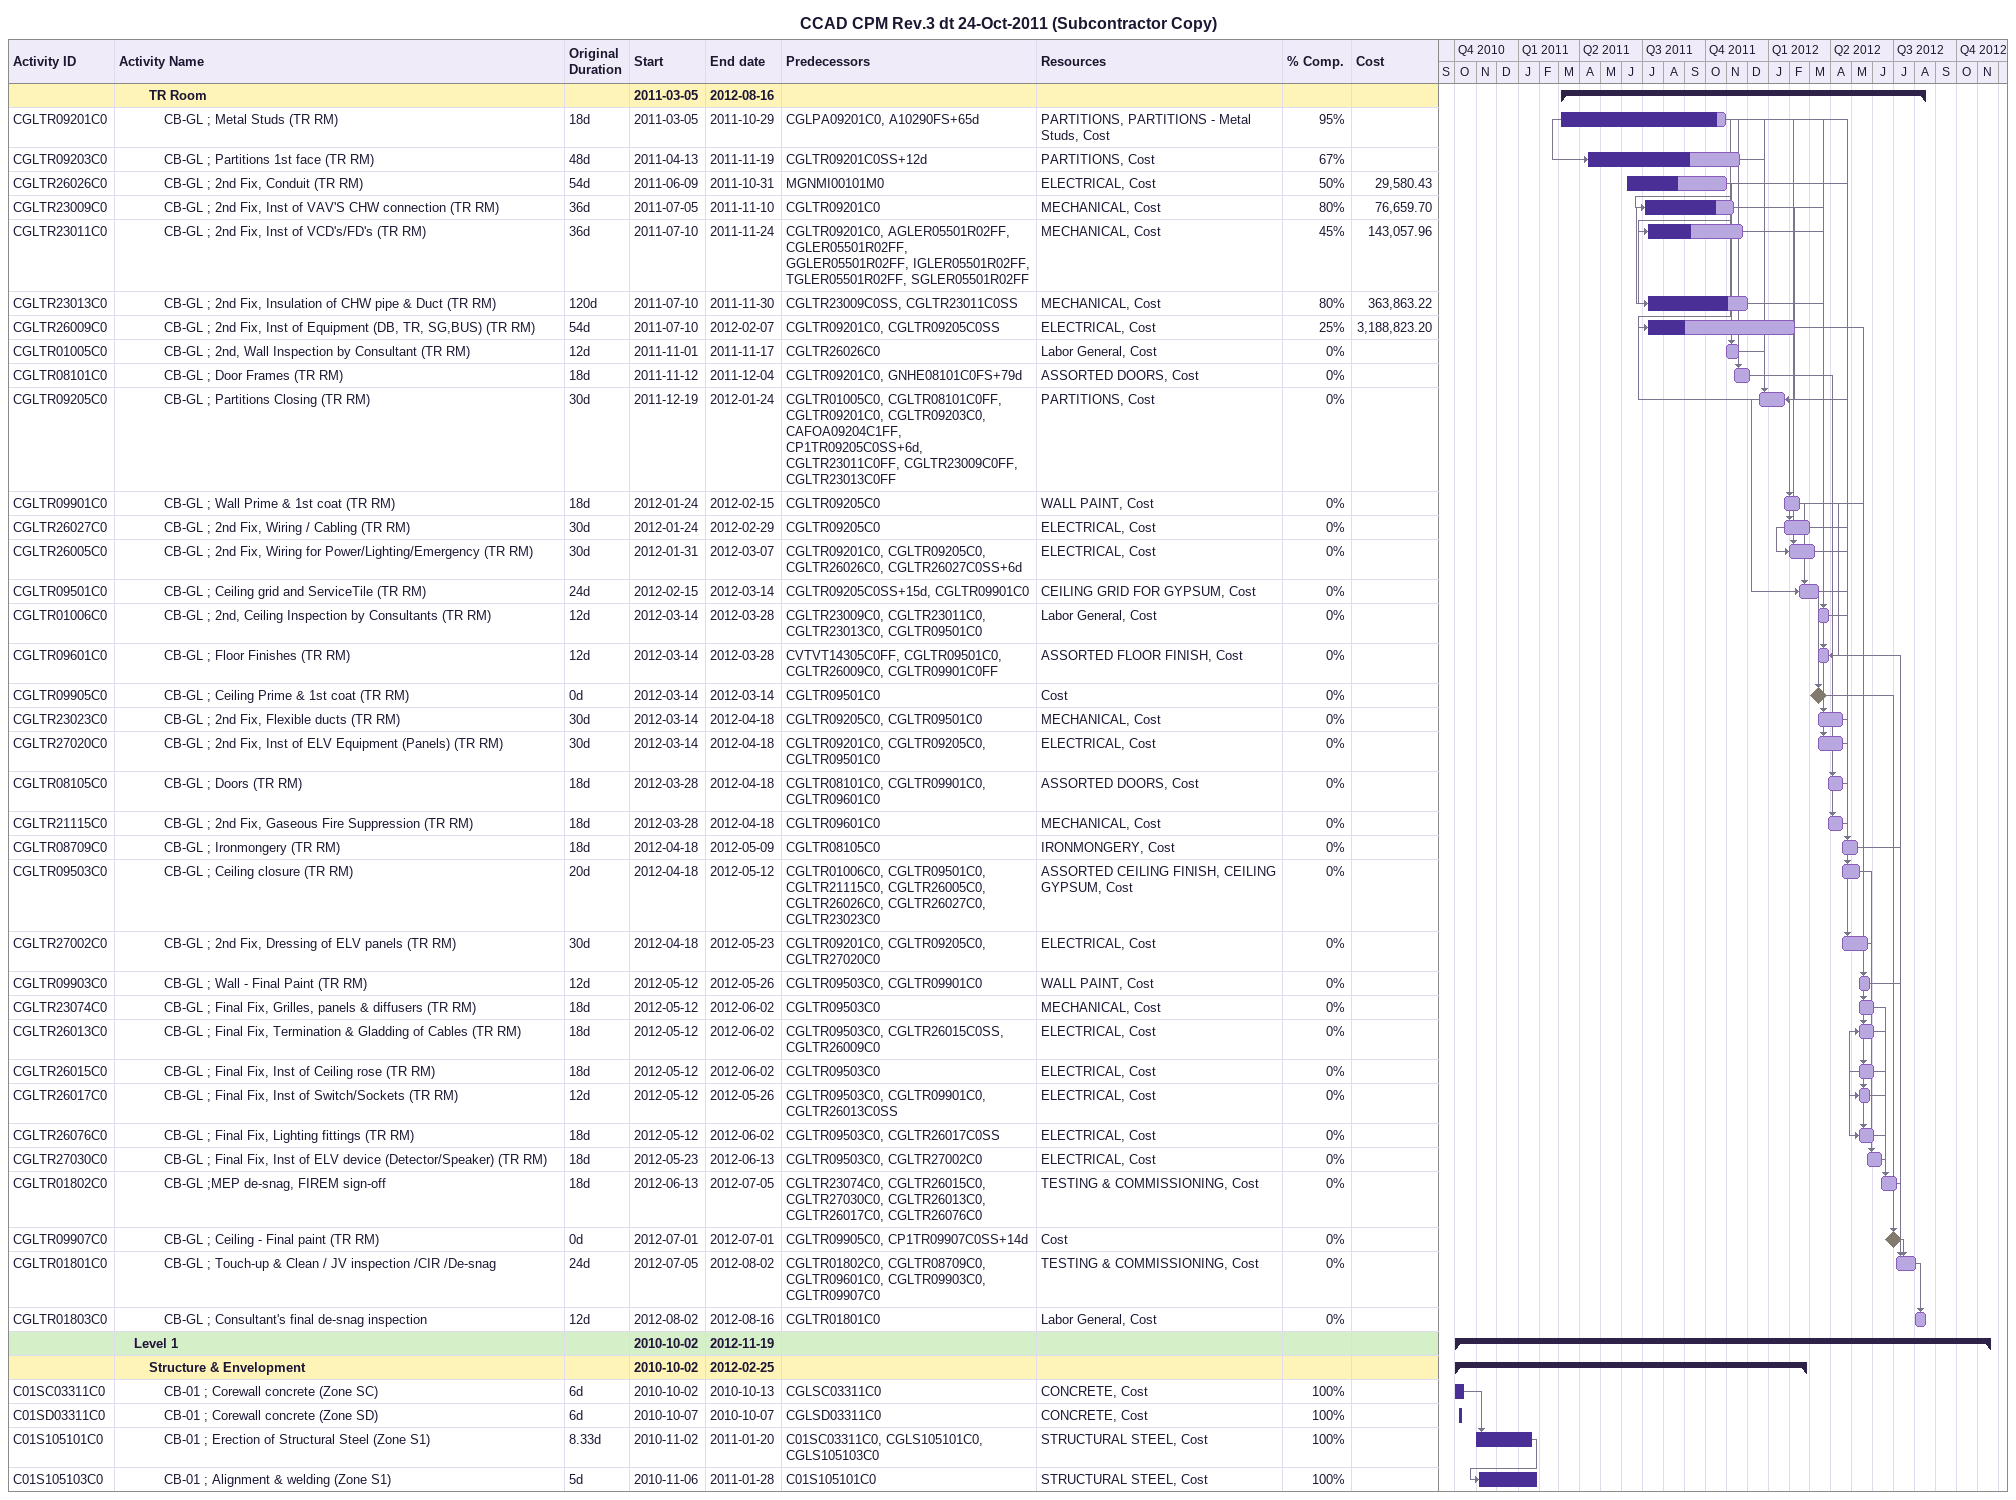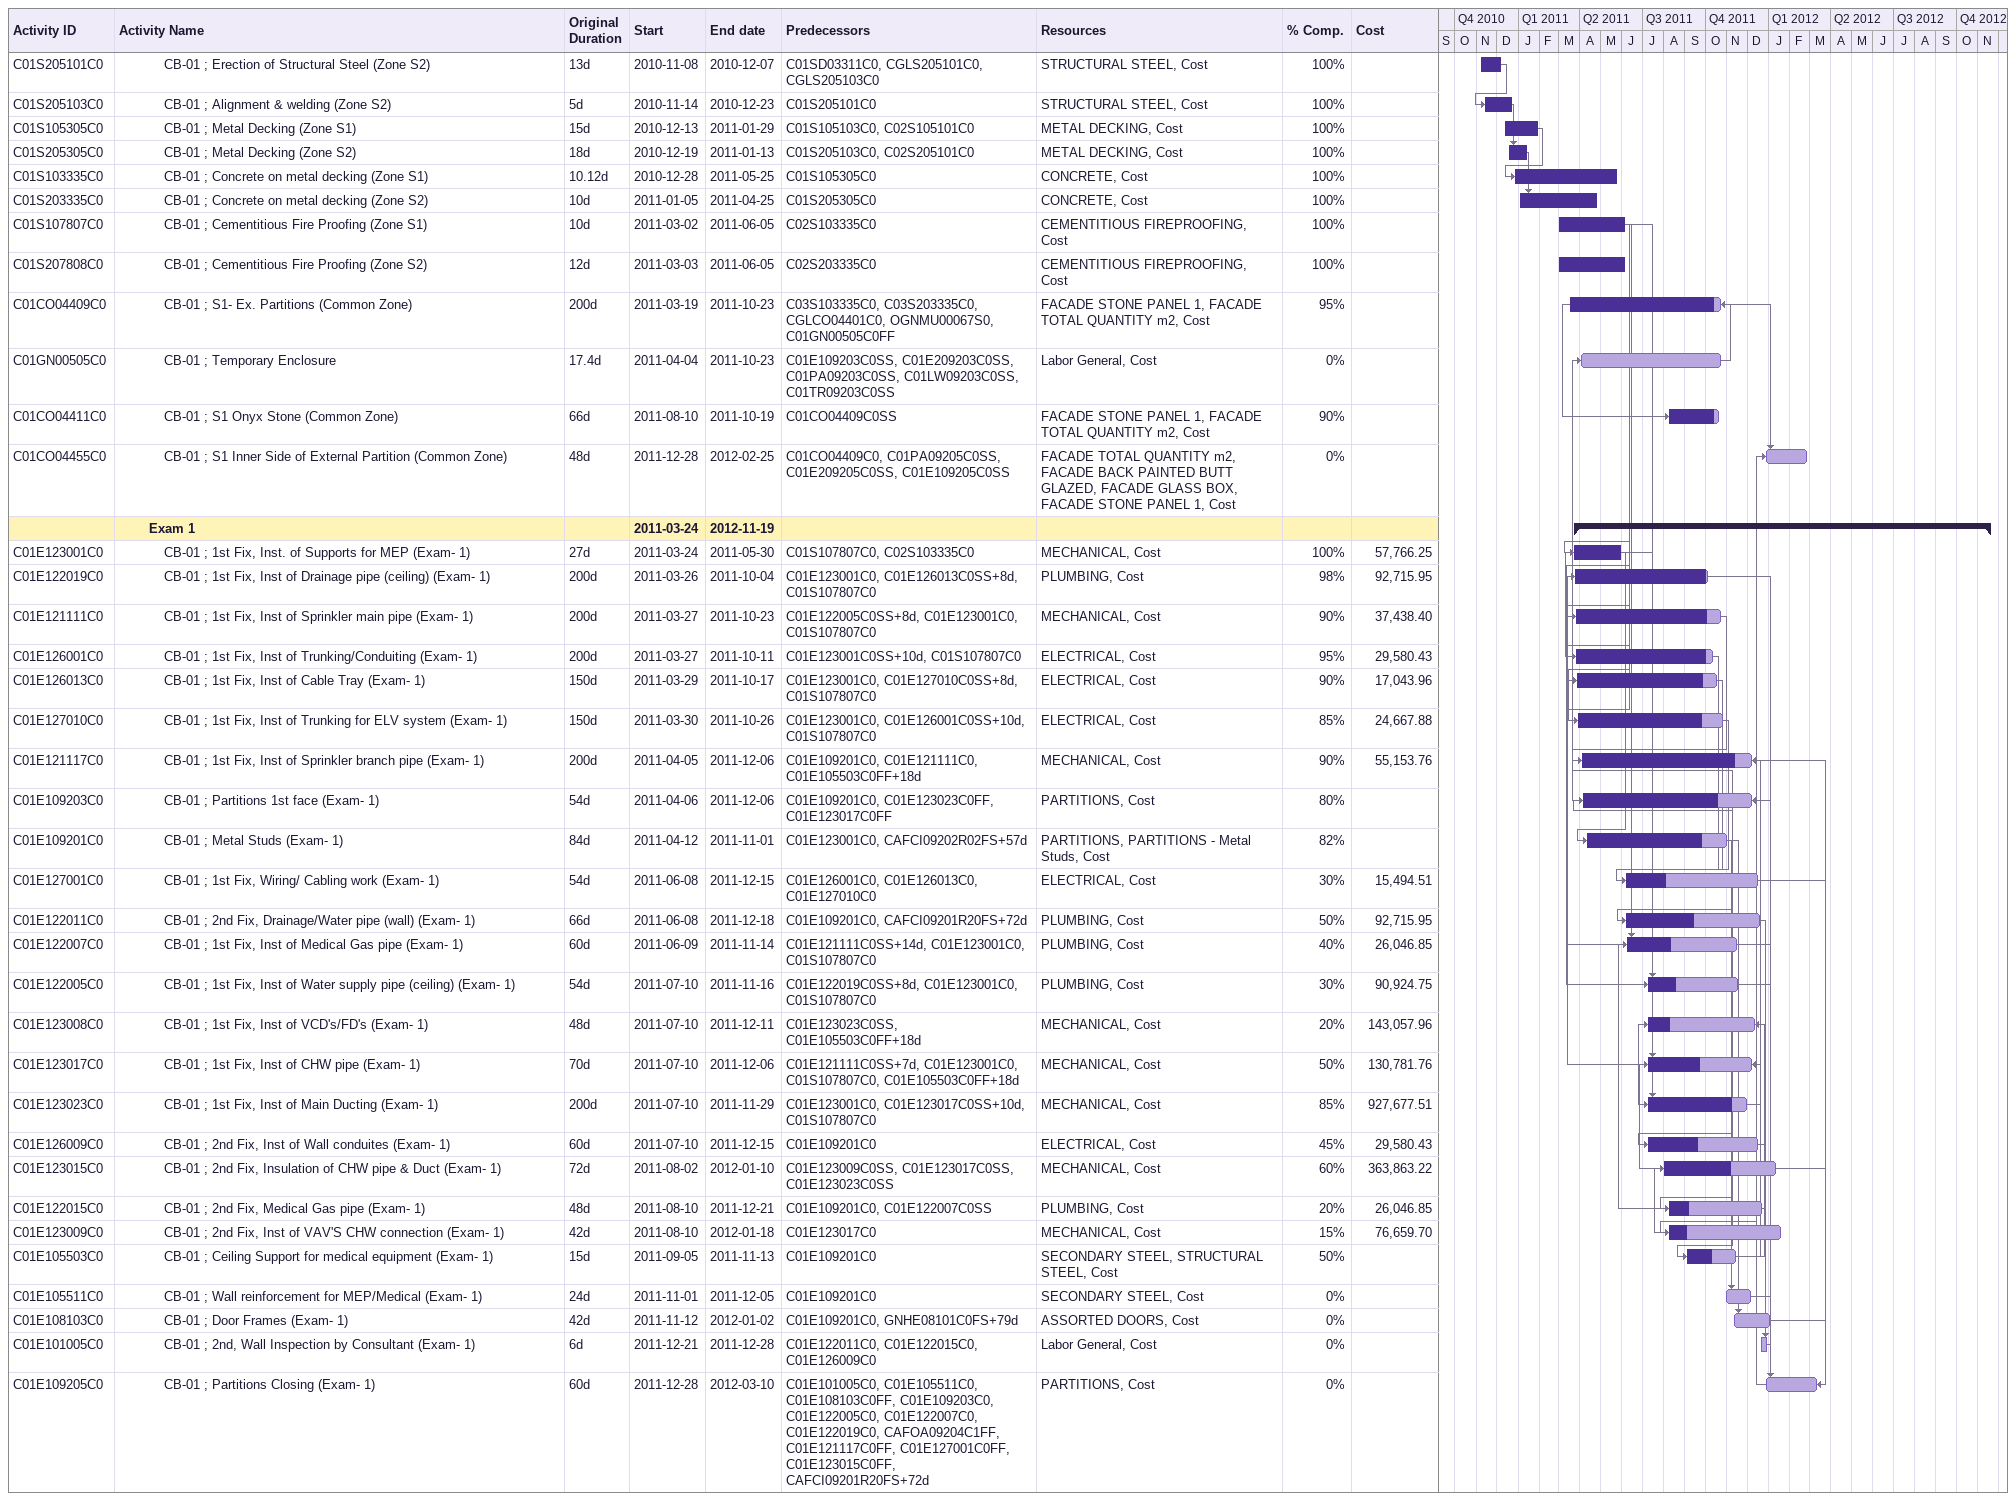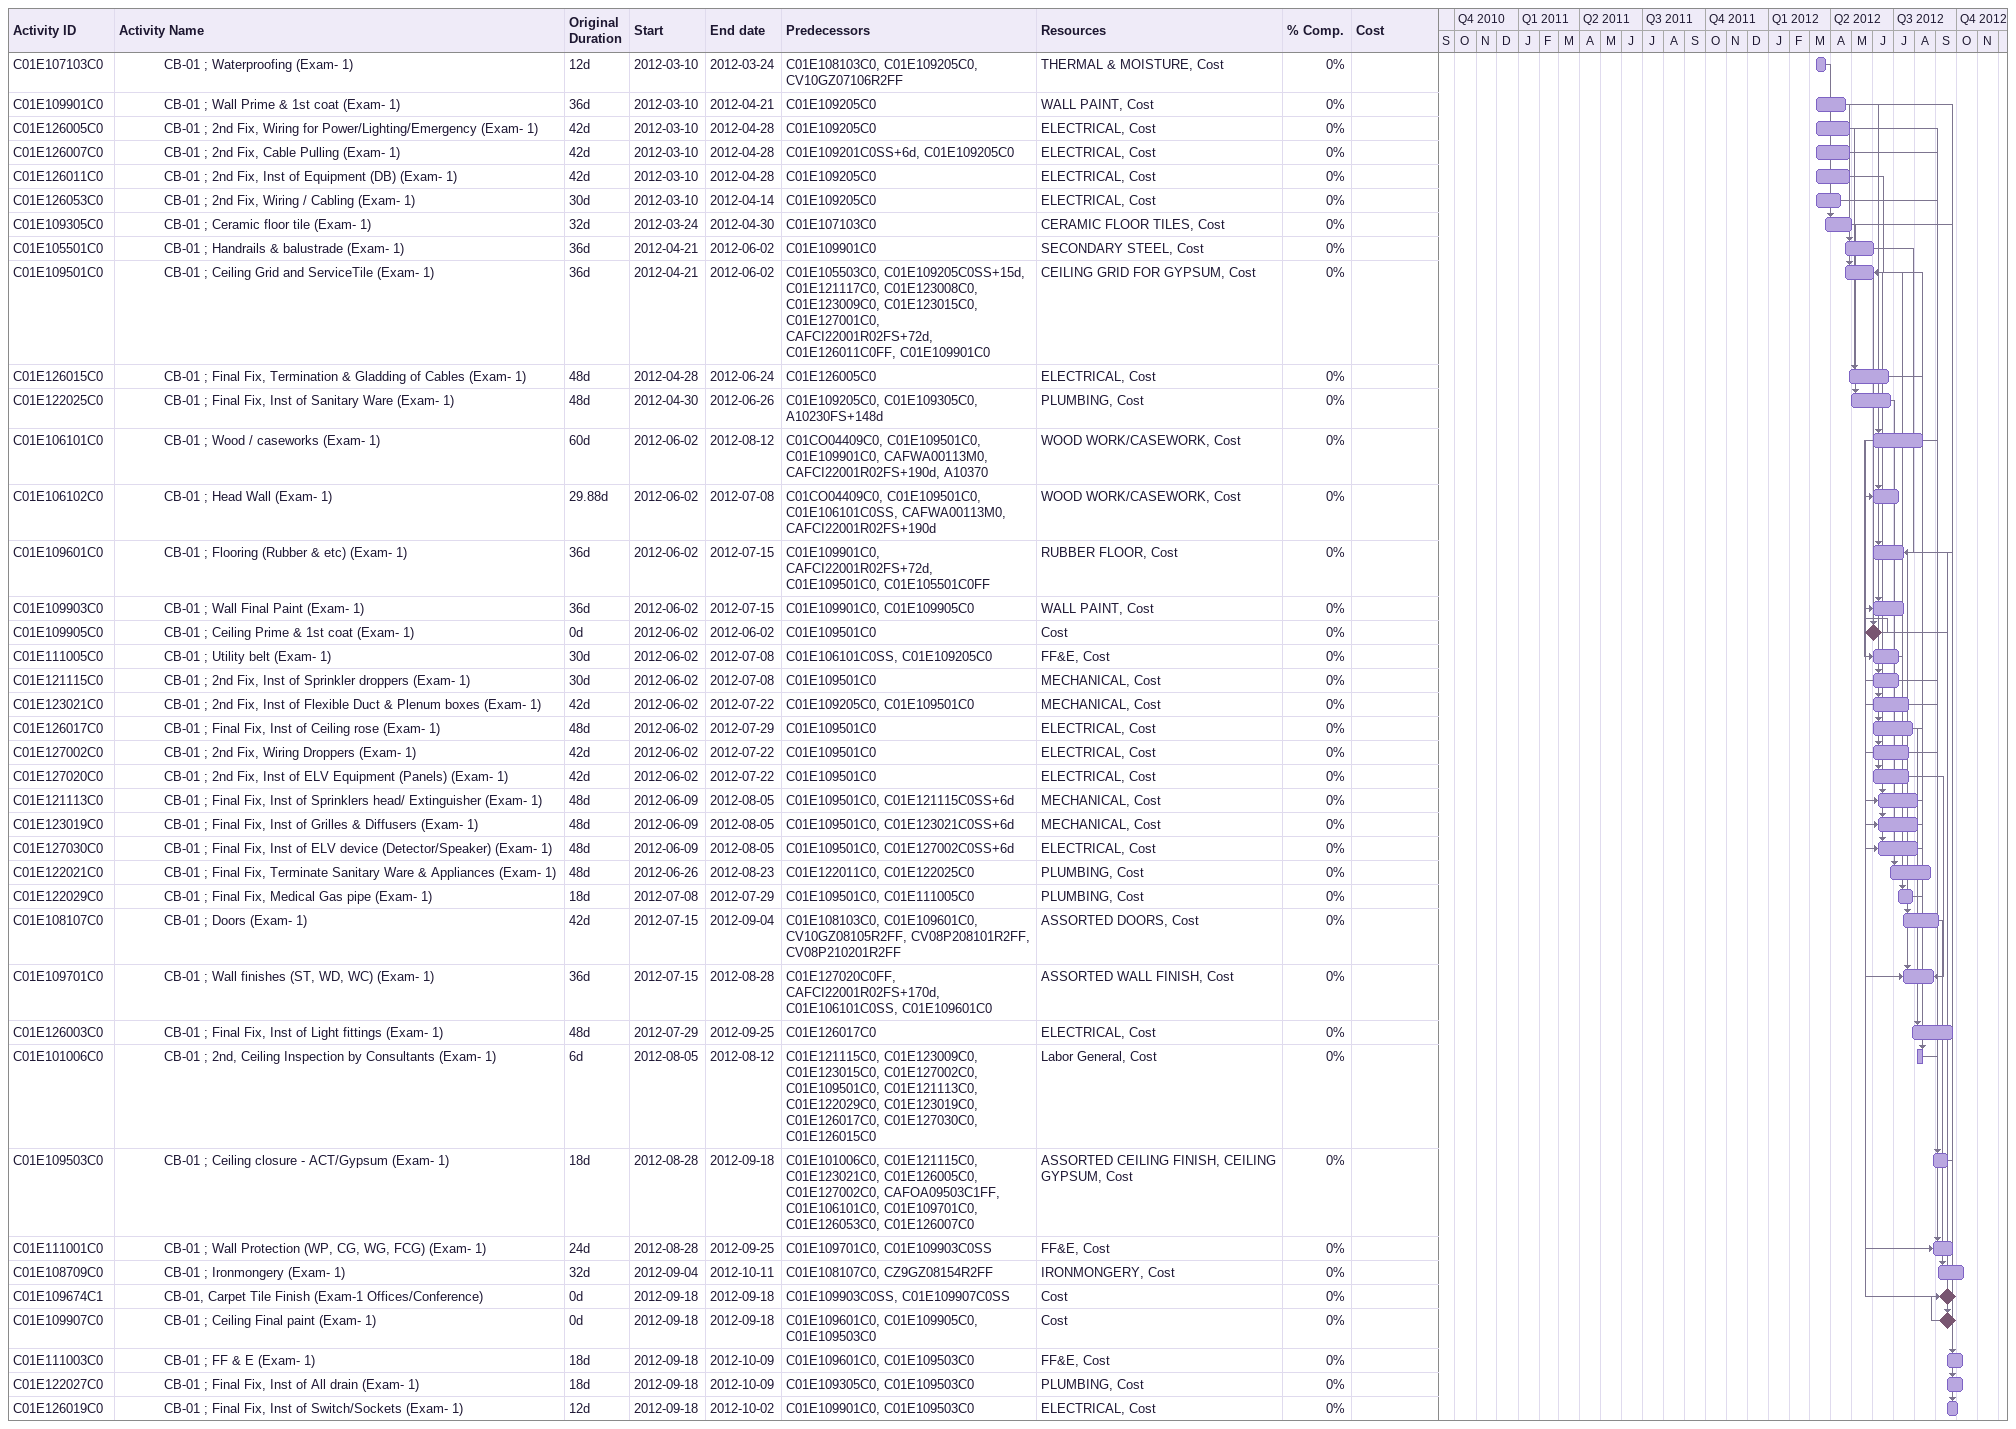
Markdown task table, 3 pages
CCAD CPM Rev.3 dt 24-Oct-2011 (Subcontractor Copy)

| ID | Level | Task | Original duration | Start | Finish | Predecessors | Resources | % complete | Cost |
|---|---|---|---|---|---|---|---|---|---|
|  | 3 | **TR Room** |  | 2011-03-05 | 2012-08-16 |  |  |  |  |
| CGLTR09201C0 | 4 | CB-GL ; Metal Studs (TR RM) | 18d | 2011-03-05 | 2011-10-29 | CGLPA09201C0, A10290FS+65d | PARTITIONS, PARTITIONS - Metal Studs, Cost | 95 |  |
| CGLTR09203C0 | 4 | CB-GL ; Partitions 1st face (TR RM) | 48d | 2011-04-13 | 2011-11-19 | CGLTR09201C0SS+12d | PARTITIONS, Cost | 67 |  |
| CGLTR26026C0 | 4 | CB-GL ; 2nd Fix, Conduit (TR RM) | 54d | 2011-06-09 | 2011-10-31 | MGNMI00101M0 | ELECTRICAL, Cost | 50 | 29580.43 |
| CGLTR23009C0 | 4 | CB-GL ; 2nd Fix, Inst of VAV'S CHW connection (TR RM) | 36d | 2011-07-05 | 2011-11-10 | CGLTR09201C0 | MECHANICAL, Cost | 80 | 76659.70 |
| CGLTR23011C0 | 4 | CB-GL ; 2nd Fix, Inst of VCD's/FD's (TR RM) | 36d | 2011-07-10 | 2011-11-24 | CGLTR09201C0, AGLER05501R02FF, CGLER05501R02FF, GGLER05501R02FF, IGLER05501R02FF, TGLER05501R02FF, SGLER05501R02FF | MECHANICAL, Cost | 45 | 143057.96 |
| CGLTR23013C0 | 4 | CB-GL ; 2nd Fix, Insulation of CHW pipe & Duct (TR RM) | 120d | 2011-07-10 | 2011-11-30 | CGLTR23009C0SS, CGLTR23011C0SS | MECHANICAL, Cost | 80 | 363863.22 |
| CGLTR26009C0 | 4 | CB-GL ; 2nd Fix, Inst of Equipment (DB, TR, SG,BUS) (TR RM) | 54d | 2011-07-10 | 2012-02-07 | CGLTR09201C0, CGLTR09205C0SS | ELECTRICAL, Cost | 25 | 3188823.20 |
| CGLTR01005C0 | 4 | CB-GL ; 2nd, Wall Inspection by Consultant (TR RM) | 12d | 2011-11-01 | 2011-11-17 | CGLTR26026C0 | Labor General, Cost | 0 |  |
| CGLTR08101C0 | 4 | CB-GL ; Door Frames (TR RM) | 18d | 2011-11-12 | 2011-12-04 | CGLTR09201C0, GNHE08101C0FS+79d | ASSORTED DOORS, Cost | 0 |  |
| CGLTR09205C0 | 4 | CB-GL ; Partitions Closing (TR RM) | 30d | 2011-12-19 | 2012-01-24 | CGLTR01005C0, CGLTR08101C0FF, CGLTR09201C0, CGLTR09203C0, CAFOA09204C1FF, CP1TR09205C0SS+6d, CGLTR23011C0FF, CGLTR23009C0FF, CGLTR23013C0FF | PARTITIONS, Cost | 0 |  |
| CGLTR09901C0 | 4 | CB-GL ; Wall Prime & 1st coat (TR RM) | 18d | 2012-01-24 | 2012-02-15 | CGLTR09205C0 | WALL PAINT, Cost | 0 |  |
| CGLTR26027C0 | 4 | CB-GL ; 2nd Fix, Wiring / Cabling (TR RM) | 30d | 2012-01-24 | 2012-02-29 | CGLTR09205C0 | ELECTRICAL, Cost | 0 |  |
| CGLTR26005C0 | 4 | CB-GL ; 2nd Fix, Wiring for Power/Lighting/Emergency (TR RM) | 30d | 2012-01-31 | 2012-03-07 | CGLTR09201C0, CGLTR09205C0, CGLTR26026C0, CGLTR26027C0SS+6d | ELECTRICAL, Cost | 0 |  |
| CGLTR09501C0 | 4 | CB-GL ; Ceiling grid and ServiceTile (TR RM) | 24d | 2012-02-15 | 2012-03-14 | CGLTR09205C0SS+15d, CGLTR09901C0 | CEILING GRID FOR GYPSUM, Cost | 0 |  |
| CGLTR01006C0 | 4 | CB-GL ; 2nd, Ceiling Inspection by Consultants (TR RM) | 12d | 2012-03-14 | 2012-03-28 | CGLTR23009C0, CGLTR23011C0, CGLTR23013C0, CGLTR09501C0 | Labor General, Cost | 0 |  |
| CGLTR09601C0 | 4 | CB-GL ; Floor Finishes (TR RM) | 12d | 2012-03-14 | 2012-03-28 | CVTVT14305C0FF, CGLTR09501C0, CGLTR26009C0, CGLTR09901C0FF | ASSORTED FLOOR FINISH, Cost | 0 |  |
| CGLTR09905C0 | 4 | CB-GL ; Ceiling Prime & 1st coat (TR RM) | 0d | 2012-03-14 | 2012-03-14 | CGLTR09501C0 | Cost | 0 |  |
| CGLTR23023C0 | 4 | CB-GL ; 2nd Fix, Flexible ducts (TR RM) | 30d | 2012-03-14 | 2012-04-18 | CGLTR09205C0, CGLTR09501C0 | MECHANICAL, Cost | 0 |  |
| CGLTR27020C0 | 4 | CB-GL ; 2nd Fix, Inst of ELV Equipment (Panels) (TR RM) | 30d | 2012-03-14 | 2012-04-18 | CGLTR09201C0, CGLTR09205C0, CGLTR09501C0 | ELECTRICAL, Cost | 0 |  |
| CGLTR08105C0 | 4 | CB-GL ; Doors (TR RM) | 18d | 2012-03-28 | 2012-04-18 | CGLTR08101C0, CGLTR09901C0, CGLTR09601C0 | ASSORTED DOORS, Cost | 0 |  |
| CGLTR21115C0 | 4 | CB-GL ; 2nd Fix, Gaseous Fire Suppression (TR RM) | 18d | 2012-03-28 | 2012-04-18 | CGLTR09601C0 | MECHANICAL, Cost | 0 |  |
| CGLTR08709C0 | 4 | CB-GL ; Ironmongery (TR RM) | 18d | 2012-04-18 | 2012-05-09 | CGLTR08105C0 | IRONMONGERY, Cost | 0 |  |
| CGLTR09503C0 | 4 | CB-GL ; Ceiling closure (TR RM) | 20d | 2012-04-18 | 2012-05-12 | CGLTR01006C0, CGLTR09501C0, CGLTR21115C0, CGLTR26005C0, CGLTR26026C0, CGLTR26027C0, CGLTR23023C0 | ASSORTED CEILING FINISH, CEILING GYPSUM, Cost | 0 |  |
| CGLTR27002C0 | 4 | CB-GL ; 2nd Fix, Dressing of ELV panels (TR RM) | 30d | 2012-04-18 | 2012-05-23 | CGLTR09201C0, CGLTR09205C0, CGLTR27020C0 | ELECTRICAL, Cost | 0 |  |
| CGLTR09903C0 | 4 | CB-GL ; Wall - Final Paint (TR RM) | 12d | 2012-05-12 | 2012-05-26 | CGLTR09503C0, CGLTR09901C0 | WALL PAINT, Cost | 0 |  |
| CGLTR23074C0 | 4 | CB-GL ; Final Fix, Grilles, panels & diffusers (TR RM) | 18d | 2012-05-12 | 2012-06-02 | CGLTR09503C0 | MECHANICAL, Cost | 0 |  |
| CGLTR26013C0 | 4 | CB-GL ; Final Fix, Termination & Gladding of Cables (TR RM) | 18d | 2012-05-12 | 2012-06-02 | CGLTR09503C0, CGLTR26015C0SS, CGLTR26009C0 | ELECTRICAL, Cost | 0 |  |
| CGLTR26015C0 | 4 | CB-GL ; Final Fix, Inst of Ceiling rose (TR RM) | 18d | 2012-05-12 | 2012-06-02 | CGLTR09503C0 | ELECTRICAL, Cost | 0 |  |
| CGLTR26017C0 | 4 | CB-GL ; Final Fix, Inst of Switch/Sockets (TR RM) | 12d | 2012-05-12 | 2012-05-26 | CGLTR09503C0, CGLTR09901C0, CGLTR26013C0SS | ELECTRICAL, Cost | 0 |  |
| CGLTR26076C0 | 4 | CB-GL ; Final Fix, Lighting fittings (TR RM) | 18d | 2012-05-12 | 2012-06-02 | CGLTR09503C0, CGLTR26017C0SS | ELECTRICAL, Cost | 0 |  |
| CGLTR27030C0 | 4 | CB-GL ; Final Fix, Inst of ELV device (Detector/Speaker) (TR RM) | 18d | 2012-05-23 | 2012-06-13 | CGLTR09503C0, CGLTR27002C0 | ELECTRICAL, Cost | 0 |  |
| CGLTR01802C0 | 4 | CB-GL ;MEP de-snag, FIREM sign-off | 18d | 2012-06-13 | 2012-07-05 | CGLTR23074C0, CGLTR26015C0, CGLTR27030C0, CGLTR26013C0, CGLTR26017C0, CGLTR26076C0 | TESTING & COMMISSIONING, Cost | 0 |  |
| CGLTR09907C0 | 4 | CB-GL ; Ceiling - Final paint (TR RM) | 0d | 2012-07-01 | 2012-07-01 | CGLTR09905C0, CP1TR09907C0SS+14d | Cost | 0 |  |
| CGLTR01801C0 | 4 | CB-GL ; Touch-up & Clean / JV inspection /CIR /De-snag | 24d | 2012-07-05 | 2012-08-02 | CGLTR01802C0, CGLTR08709C0, CGLTR09601C0, CGLTR09903C0, CGLTR09907C0 | TESTING & COMMISSIONING, Cost | 0 |  |
| CGLTR01803C0 | 4 | CB-GL ; Consultant's final de-snag inspection | 12d | 2012-08-02 | 2012-08-16 | CGLTR01801C0 | Labor General, Cost | 0 |  |
|  | 2 | **Level 1** |  | 2010-10-02 | 2012-11-19 |  |  |  |  |
|  | 3 | **Structure & Envelopment** |  | 2010-10-02 | 2012-02-25 |  |  |  |  |
| C01SC03311C0 | 4 | CB-01 ; Corewall concrete (Zone SC) | 6d | 2010-10-02 | 2010-10-13 | CGLSC03311C0 | CONCRETE, Cost | 100 |  |
| C01SD03311C0 | 4 | CB-01 ; Corewall concrete (Zone SD) | 6d | 2010-10-07 | 2010-10-07 | CGLSD03311C0 | CONCRETE, Cost | 100 |  |
| C01S105101C0 | 4 | CB-01 ; Erection of Structural Steel (Zone S1) | 8.33d | 2010-11-02 | 2011-01-20 | C01SC03311C0, CGLS105101C0, CGLS105103C0 | STRUCTURAL STEEL, Cost | 100 |  |
| C01S105103C0 | 4 | CB-01 ; Alignment & welding (Zone S1) | 5d | 2010-11-06 | 2011-01-28 | C01S105101C0 | STRUCTURAL STEEL, Cost | 100 |  |
| C01S205101C0 | 4 | CB-01 ; Erection of Structural Steel (Zone S2) | 13d | 2010-11-08 | 2010-12-07 | C01SD03311C0, CGLS205101C0, CGLS205103C0 | STRUCTURAL STEEL, Cost | 100 |  |
| C01S205103C0 | 4 | CB-01 ; Alignment & welding (Zone S2) | 5d | 2010-11-14 | 2010-12-23 | C01S205101C0 | STRUCTURAL STEEL, Cost | 100 |  |
| C01S105305C0 | 4 | CB-01 ; Metal Decking (Zone S1) | 15d | 2010-12-13 | 2011-01-29 | C01S105103C0, C02S105101C0 | METAL DECKING, Cost | 100 |  |
| C01S205305C0 | 4 | CB-01 ; Metal Decking (Zone S2) | 18d | 2010-12-19 | 2011-01-13 | C01S205103C0, C02S205101C0 | METAL DECKING, Cost | 100 |  |
| C01S103335C0 | 4 | CB-01 ; Concrete on metal decking (Zone S1) | 10.12d | 2010-12-28 | 2011-05-25 | C01S105305C0 | CONCRETE, Cost | 100 |  |
| C01S203335C0 | 4 | CB-01 ; Concrete on metal decking (Zone S2) | 10d | 2011-01-05 | 2011-04-25 | C01S205305C0 | CONCRETE, Cost | 100 |  |
| C01S107807C0 | 4 | CB-01 ; Cementitious Fire Proofing (Zone S1) | 10d | 2011-03-02 | 2011-06-05 | C02S103335C0 | CEMENTITIOUS FIREPROOFING, Cost | 100 |  |
| C01S207808C0 | 4 | CB-01 ; Cementitious Fire Proofing (Zone S2) | 12d | 2011-03-03 | 2011-06-05 | C02S203335C0 | CEMENTITIOUS FIREPROOFING, Cost | 100 |  |
| C01CO04409C0 | 4 | CB-01 ; S1- Ex. Partitions (Common Zone) | 200d | 2011-03-19 | 2011-10-23 | C03S103335C0, C03S203335C0, CGLCO04401C0, OGNMU00067S0, C01GN00505C0FF | FACADE STONE PANEL 1, FACADE TOTAL QUANTITY m2, Cost | 95 |  |
| C01GN00505C0 | 4 | CB-01 ; Temporary Enclosure | 17.4d | 2011-04-04 | 2011-10-23 | C01E109203C0SS, C01E209203C0SS, C01PA09203C0SS, C01LW09203C0SS, C01TR09203C0SS | Labor General, Cost | 0 |  |
| C01CO04411C0 | 4 | CB-01 ; S1 Onyx Stone (Common Zone) | 66d | 2011-08-10 | 2011-10-19 | C01CO04409C0SS | FACADE STONE PANEL 1, FACADE TOTAL QUANTITY m2, Cost | 90 |  |
| C01CO04455C0 | 4 | CB-01 ; S1 Inner Side of External Partition (Common Zone) | 48d | 2011-12-28 | 2012-02-25 | C01CO04409C0, C01PA09205C0SS, C01E209205C0SS, C01E109205C0SS | FACADE TOTAL QUANTITY m2, FACADE BACK PAINTED BUTT GLAZED, FACADE GLASS BOX, FACADE STONE PANEL 1, Cost | 0 |  |
|  | 3 | **Exam 1** |  | 2011-03-24 | 2012-11-19 |  |  |  |  |
| C01E123001C0 | 4 | CB-01 ; 1st Fix, Inst. of Supports for MEP (Exam- 1) | 27d | 2011-03-24 | 2011-05-30 | C01S107807C0, C02S103335C0 | MECHANICAL, Cost | 100 | 57766.25 |
| C01E122019C0 | 4 | CB-01 ; 1st Fix, Inst of Drainage pipe (ceiling) (Exam- 1) | 200d | 2011-03-26 | 2011-10-04 | C01E123001C0, C01E126013C0SS+8d, C01S107807C0 | PLUMBING, Cost | 98 | 92715.95 |
| C01E121111C0 | 4 | CB-01 ; 1st Fix, Inst of Sprinkler main pipe (Exam- 1) | 200d | 2011-03-27 | 2011-10-23 | C01E122005C0SS+8d, C01E123001C0, C01S107807C0 | MECHANICAL, Cost | 90 | 37438.40 |
| C01E126001C0 | 4 | CB-01 ; 1st Fix, Inst of Trunking/Conduiting (Exam- 1) | 200d | 2011-03-27 | 2011-10-11 | C01E123001C0SS+10d, C01S107807C0 | ELECTRICAL, Cost | 95 | 29580.43 |
| C01E126013C0 | 4 | CB-01 ; 1st Fix, Inst of Cable Tray (Exam- 1) | 150d | 2011-03-29 | 2011-10-17 | C01E123001C0, C01E127010C0SS+8d, C01S107807C0 | ELECTRICAL, Cost | 90 | 17043.96 |
| C01E127010C0 | 4 | CB-01 ; 1st Fix, Inst of Trunking for ELV system (Exam- 1) | 150d | 2011-03-30 | 2011-10-26 | C01E123001C0, C01E126001C0SS+10d, C01S107807C0 | ELECTRICAL, Cost | 85 | 24667.88 |
| C01E121117C0 | 4 | CB-01 ; 1st Fix, Inst of Sprinkler branch pipe (Exam- 1) | 200d | 2011-04-05 | 2011-12-06 | C01E109201C0, C01E121111C0, C01E105503C0FF+18d | MECHANICAL, Cost | 90 | 55153.76 |
| C01E109203C0 | 4 | CB-01 ; Partitions 1st face (Exam- 1) | 54d | 2011-04-06 | 2011-12-06 | C01E109201C0, C01E123023C0FF, C01E123017C0FF | PARTITIONS, Cost | 80 |  |
| C01E109201C0 | 4 | CB-01 ; Metal Studs (Exam- 1) | 84d | 2011-04-12 | 2011-11-01 | C01E123001C0, CAFCI09202R02FS+57d | PARTITIONS, PARTITIONS - Metal Studs, Cost | 82 |  |
| C01E127001C0 | 4 | CB-01 ; 1st Fix, Wiring/ Cabling work (Exam- 1) | 54d | 2011-06-08 | 2011-12-15 | C01E126001C0, C01E126013C0, C01E127010C0 | ELECTRICAL, Cost | 30 | 15494.51 |
| C01E122011C0 | 4 | CB-01 ; 2nd Fix, Drainage/Water pipe (wall) (Exam- 1) | 66d | 2011-06-08 | 2011-12-18 | C01E109201C0, CAFCI09201R20FS+72d | PLUMBING, Cost | 50 | 92715.95 |
| C01E122007C0 | 4 | CB-01 ; 1st Fix, Inst of Medical Gas pipe (Exam- 1) | 60d | 2011-06-09 | 2011-11-14 | C01E121111C0SS+14d, C01E123001C0, C01S107807C0 | PLUMBING, Cost | 40 | 26046.85 |
| C01E122005C0 | 4 | CB-01 ; 1st Fix, Inst of Water supply pipe (ceiling) (Exam- 1) | 54d | 2011-07-10 | 2011-11-16 | C01E122019C0SS+8d, C01E123001C0, C01S107807C0 | PLUMBING, Cost | 30 | 90924.75 |
| C01E123008C0 | 4 | CB-01 ; 1st Fix, Inst of VCD's/FD's (Exam- 1) | 48d | 2011-07-10 | 2011-12-11 | C01E123023C0SS, C01E105503C0FF+18d | MECHANICAL, Cost | 20 | 143057.96 |
| C01E123017C0 | 4 | CB-01 ; 1st Fix, Inst of CHW pipe (Exam- 1) | 70d | 2011-07-10 | 2011-12-06 | C01E121111C0SS+7d, C01E123001C0, C01S107807C0, C01E105503C0FF+18d | MECHANICAL, Cost | 50 | 130781.76 |
| C01E123023C0 | 4 | CB-01 ; 1st Fix, Inst of Main Ducting (Exam- 1) | 200d | 2011-07-10 | 2011-11-29 | C01E123001C0, C01E123017C0SS+10d, C01S107807C0 | MECHANICAL, Cost | 85 | 927677.51 |
| C01E126009C0 | 4 | CB-01 ; 2nd Fix, Inst of Wall conduites (Exam- 1) | 60d | 2011-07-10 | 2011-12-15 | C01E109201C0 | ELECTRICAL, Cost | 45 | 29580.43 |
| C01E123015C0 | 4 | CB-01 ; 2nd Fix, Insulation of CHW pipe & Duct (Exam- 1) | 72d | 2011-08-02 | 2012-01-10 | C01E123009C0SS, C01E123017C0SS, C01E123023C0SS | MECHANICAL, Cost | 60 | 363863.22 |
| C01E122015C0 | 4 | CB-01 ; 2nd Fix, Medical Gas pipe (Exam- 1) | 48d | 2011-08-10 | 2011-12-21 | C01E109201C0, C01E122007C0SS | PLUMBING, Cost | 20 | 26046.85 |
| C01E123009C0 | 4 | CB-01 ; 2nd Fix, Inst of VAV'S CHW connection (Exam- 1) | 42d | 2011-08-10 | 2012-01-18 | C01E123017C0 | MECHANICAL, Cost | 15 | 76659.70 |
| C01E105503C0 | 4 | CB-01 ; Ceiling Support for medical equipment (Exam- 1) | 15d | 2011-09-05 | 2011-11-13 | C01E109201C0 | SECONDARY STEEL, STRUCTURAL STEEL, Cost | 50 |  |
| C01E105511C0 | 4 | CB-01 ; Wall reinforcement for MEP/Medical (Exam- 1) | 24d | 2011-11-01 | 2011-12-05 | C01E109201C0 | SECONDARY STEEL, Cost | 0 |  |
| C01E108103C0 | 4 | CB-01 ; Door Frames (Exam- 1) | 42d | 2011-11-12 | 2012-01-02 | C01E109201C0, GNHE08101C0FS+79d | ASSORTED DOORS, Cost | 0 |  |
| C01E101005C0 | 4 | CB-01 ; 2nd, Wall Inspection by Consultant (Exam- 1) | 6d | 2011-12-21 | 2011-12-28 | C01E122011C0, C01E122015C0, C01E126009C0 | Labor General, Cost | 0 |  |
| C01E109205C0 | 4 | CB-01 ; Partitions Closing (Exam- 1) | 60d | 2011-12-28 | 2012-03-10 | C01E101005C0, C01E105511C0, C01E108103C0FF, C01E109203C0, C01E122005C0, C01E122007C0, C01E122019C0, CAFOA09204C1FF, C01E121117C0FF, C01E127001C0FF, C01E123015C0FF, CAFCI09201R20FS+72d | PARTITIONS, Cost | 0 |  |
| C01E107103C0 | 4 | CB-01 ; Waterproofing (Exam- 1) | 12d | 2012-03-10 | 2012-03-24 | C01E108103C0, C01E109205C0, CV10GZ07106R2FF | THERMAL & MOISTURE, Cost | 0 |  |
| C01E109901C0 | 4 | CB-01 ; Wall Prime & 1st coat (Exam- 1) | 36d | 2012-03-10 | 2012-04-21 | C01E109205C0 | WALL PAINT, Cost | 0 |  |
| C01E126005C0 | 4 | CB-01 ; 2nd Fix, Wiring for Power/Lighting/Emergency (Exam- 1) | 42d | 2012-03-10 | 2012-04-28 | C01E109205C0 | ELECTRICAL, Cost | 0 |  |
| C01E126007C0 | 4 | CB-01 ; 2nd Fix, Cable Pulling (Exam- 1) | 42d | 2012-03-10 | 2012-04-28 | C01E109201C0SS+6d, C01E109205C0 | ELECTRICAL, Cost | 0 |  |
| C01E126011C0 | 4 | CB-01 ; 2nd Fix, Inst of Equipment (DB) (Exam- 1) | 42d | 2012-03-10 | 2012-04-28 | C01E109205C0 | ELECTRICAL, Cost | 0 |  |
| C01E126053C0 | 4 | CB-01 ; 2nd Fix, Wiring / Cabling (Exam- 1) | 30d | 2012-03-10 | 2012-04-14 | C01E109205C0 | ELECTRICAL, Cost | 0 |  |
| C01E109305C0 | 4 | CB-01 ; Ceramic floor tile (Exam- 1) | 32d | 2012-03-24 | 2012-04-30 | C01E107103C0 | CERAMIC FLOOR TILES, Cost | 0 |  |
| C01E105501C0 | 4 | CB-01 ; Handrails & balustrade (Exam- 1) | 36d | 2012-04-21 | 2012-06-02 | C01E109901C0 | SECONDARY STEEL, Cost | 0 |  |
| C01E109501C0 | 4 | CB-01 ; Ceiling Grid and ServiceTile (Exam- 1) | 36d | 2012-04-21 | 2012-06-02 | C01E105503C0, C01E109205C0SS+15d, C01E121117C0, C01E123008C0, C01E123009C0, C01E123015C0, C01E127001C0, CAFCI22001R02FS+72d, C01E126011C0FF, C01E109901C0 | CEILING GRID FOR GYPSUM, Cost | 0 |  |
| C01E126015C0 | 4 | CB-01 ; Final Fix, Termination & Gladding of Cables (Exam- 1) | 48d | 2012-04-28 | 2012-06-24 | C01E126005C0 | ELECTRICAL, Cost | 0 |  |
| C01E122025C0 | 4 | CB-01 ; Final Fix, Inst of Sanitary Ware (Exam- 1) | 48d | 2012-04-30 | 2012-06-26 | C01E109205C0, C01E109305C0, A10230FS+148d | PLUMBING, Cost | 0 |  |
| C01E106101C0 | 4 | CB-01 ; Wood / caseworks (Exam- 1) | 60d | 2012-06-02 | 2012-08-12 | C01CO04409C0, C01E109501C0, C01E109901C0, CAFWA00113M0, CAFCI22001R02FS+190d, A10370 | WOOD WORK/CASEWORK, Cost | 0 |  |
| C01E106102C0 | 4 | CB-01 ; Head Wall (Exam- 1) | 29.88d | 2012-06-02 | 2012-07-08 | C01CO04409C0, C01E109501C0, C01E106101C0SS, CAFWA00113M0, CAFCI22001R02FS+190d | WOOD WORK/CASEWORK, Cost | 0 |  |
| C01E109601C0 | 4 | CB-01 ; Flooring (Rubber & etc) (Exam- 1) | 36d | 2012-06-02 | 2012-07-15 | C01E109901C0, CAFCI22001R02FS+72d, C01E109501C0, C01E105501C0FF | RUBBER FLOOR, Cost | 0 |  |
| C01E109903C0 | 4 | CB-01 ; Wall Final Paint (Exam- 1) | 36d | 2012-06-02 | 2012-07-15 | C01E109901C0, C01E109905C0 | WALL PAINT, Cost | 0 |  |
| C01E109905C0 | 4 | CB-01 ; Ceiling Prime & 1st coat (Exam- 1) | 0d | 2012-06-02 | 2012-06-02 | C01E109501C0 | Cost | 0 |  |
| C01E111005C0 | 4 | CB-01 ; Utility belt (Exam- 1) | 30d | 2012-06-02 | 2012-07-08 | C01E106101C0SS, C01E109205C0 | FF&E, Cost | 0 |  |
| C01E121115C0 | 4 | CB-01 ; 2nd Fix, Inst of Sprinkler droppers (Exam- 1) | 30d | 2012-06-02 | 2012-07-08 | C01E109501C0 | MECHANICAL, Cost | 0 |  |
| C01E123021C0 | 4 | CB-01 ; 2nd Fix, Inst of Flexible Duct & Plenum boxes (Exam- 1) | 42d | 2012-06-02 | 2012-07-22 | C01E109205C0, C01E109501C0 | MECHANICAL, Cost | 0 |  |
| C01E126017C0 | 4 | CB-01 ; Final Fix, Inst of Ceiling rose (Exam- 1) | 48d | 2012-06-02 | 2012-07-29 | C01E109501C0 | ELECTRICAL, Cost | 0 |  |
| C01E127002C0 | 4 | CB-01 ; 2nd Fix, Wiring Droppers (Exam- 1) | 42d | 2012-06-02 | 2012-07-22 | C01E109501C0 | ELECTRICAL, Cost | 0 |  |
| C01E127020C0 | 4 | CB-01 ; 2nd Fix, Inst of ELV Equipment (Panels) (Exam- 1) | 42d | 2012-06-02 | 2012-07-22 | C01E109501C0 | ELECTRICAL, Cost | 0 |  |
| C01E121113C0 | 4 | CB-01 ; Final Fix, Inst of Sprinklers head/ Extinguisher (Exam- 1) | 48d | 2012-06-09 | 2012-08-05 | C01E109501C0, C01E121115C0SS+6d | MECHANICAL, Cost | 0 |  |
| C01E123019C0 | 4 | CB-01 ; Final Fix, Inst of Grilles & Diffusers (Exam- 1) | 48d | 2012-06-09 | 2012-08-05 | C01E109501C0, C01E123021C0SS+6d | MECHANICAL, Cost | 0 |  |
| C01E127030C0 | 4 | CB-01 ; Final Fix, Inst of ELV device (Detector/Speaker) (Exam- 1) | 48d | 2012-06-09 | 2012-08-05 | C01E109501C0, C01E127002C0SS+6d | ELECTRICAL, Cost | 0 |  |
| C01E122021C0 | 4 | CB-01 ; Final Fix, Terminate Sanitary Ware & Appliances (Exam- 1) | 48d | 2012-06-26 | 2012-08-23 | C01E122011C0, C01E122025C0 | PLUMBING, Cost | 0 |  |
| C01E122029C0 | 4 | CB-01 ; Final Fix, Medical Gas pipe (Exam- 1) | 18d | 2012-07-08 | 2012-07-29 | C01E109501C0, C01E111005C0 | PLUMBING, Cost | 0 |  |
| C01E108107C0 | 4 | CB-01 ; Doors (Exam- 1) | 42d | 2012-07-15 | 2012-09-04 | C01E108103C0, C01E109601C0, CV10GZ08105R2FF, CV08P208101R2FF, CV08P210201R2FF | ASSORTED DOORS, Cost | 0 |  |
| C01E109701C0 | 4 | CB-01 ; Wall finishes (ST, WD, WC) (Exam- 1) | 36d | 2012-07-15 | 2012-08-28 | C01E127020C0FF, CAFCI22001R02FS+170d, C01E106101C0SS, C01E109601C0 | ASSORTED WALL FINISH, Cost | 0 |  |
| C01E126003C0 | 4 | CB-01 ; Final Fix, Inst of Light fittings (Exam- 1) | 48d | 2012-07-29 | 2012-09-25 | C01E126017C0 | ELECTRICAL, Cost | 0 |  |
| C01E101006C0 | 4 | CB-01 ; 2nd, Ceiling Inspection by Consultants (Exam- 1) | 6d | 2012-08-05 | 2012-08-12 | C01E121115C0, C01E123009C0, C01E123015C0, C01E127002C0, C01E109501C0, C01E121113C0, C01E122029C0, C01E123019C0, C01E126017C0, C01E127030C0, C01E126015C0 | Labor General, Cost | 0 |  |
| C01E109503C0 | 4 | CB-01 ; Ceiling closure - ACT/Gypsum (Exam- 1) | 18d | 2012-08-28 | 2012-09-18 | C01E101006C0, C01E121115C0, C01E123021C0, C01E126005C0, C01E127002C0, CAFOA09503C1FF, C01E106101C0, C01E109701C0, C01E126053C0, C01E126007C0 | ASSORTED CEILING FINISH, CEILING GYPSUM, Cost | 0 |  |
| C01E111001C0 | 4 | CB-01 ; Wall Protection (WP, CG, WG, FCG) (Exam- 1) | 24d | 2012-08-28 | 2012-09-25 | C01E109701C0, C01E109903C0SS | FF&E, Cost | 0 |  |
| C01E108709C0 | 4 | CB-01 ; Ironmongery (Exam- 1) | 32d | 2012-09-04 | 2012-10-11 | C01E108107C0, CZ9GZ08154R2FF | IRONMONGERY, Cost | 0 |  |
| C01E109674C1 | 4 | CB-01, Carpet Tile Finish (Exam-1 Offices/Conference) | 0d | 2012-09-18 | 2012-09-18 | C01E109903C0SS, C01E109907C0SS | Cost | 0 |  |
| C01E109907C0 | 4 | CB-01 ; Ceiling Final paint (Exam- 1) | 0d | 2012-09-18 | 2012-09-18 | C01E109601C0, C01E109905C0, C01E109503C0 | Cost | 0 |  |
| C01E111003C0 | 4 | CB-01 ; FF & E (Exam- 1) | 18d | 2012-09-18 | 2012-10-09 | C01E109601C0, C01E109503C0 | FF&E, Cost | 0 |  |
| C01E122027C0 | 4 | CB-01 ; Final Fix, Inst of All drain (Exam- 1) | 18d | 2012-09-18 | 2012-10-09 | C01E109305C0, C01E109503C0 | PLUMBING, Cost | 0 |  |
| C01E126019C0 | 4 | CB-01 ; Final Fix, Inst of Switch/Sockets (Exam- 1) | 12d | 2012-09-18 | 2012-10-02 | C01E109901C0, C01E109503C0 | ELECTRICAL, Cost | 0 |  |
